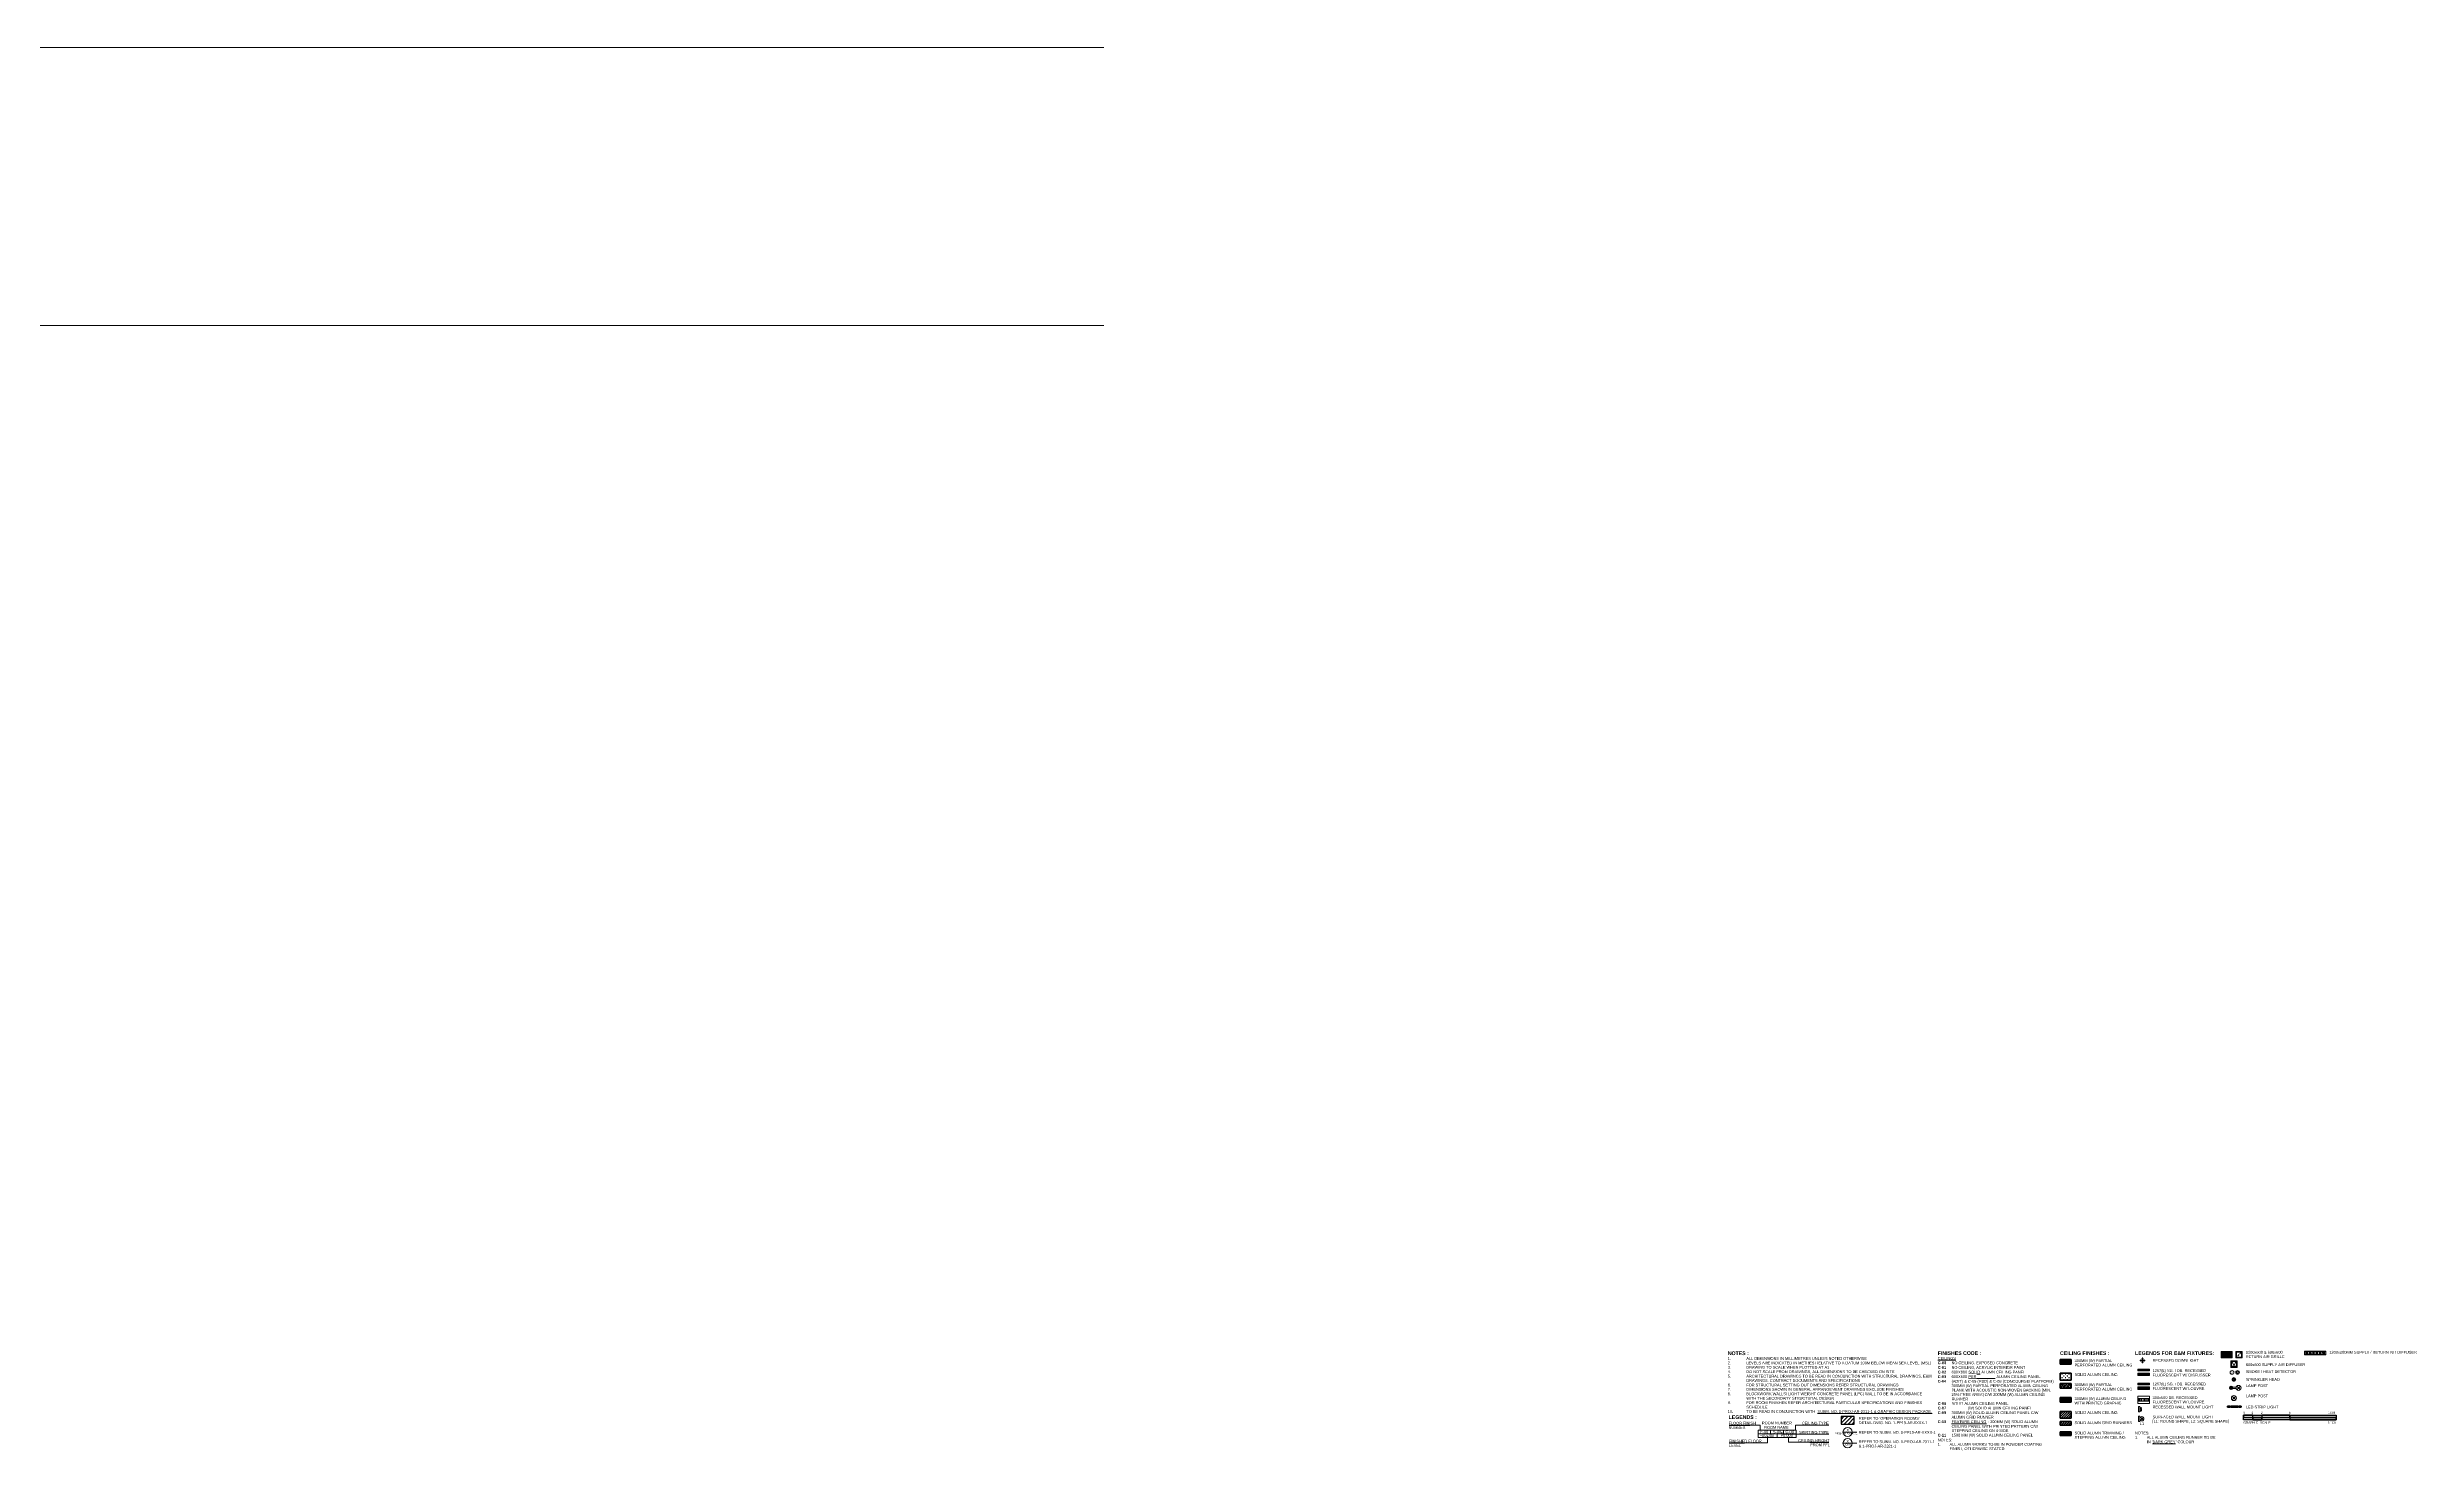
# Model space of a CAD drawing. Header units: millimetres. Extents: x -725999 to -647408, y -21008 to 19019.
# Drawn here: x -649962 to -647408, y -134 to 1379 of the extents above; entities that cross this region are included whole.
import ezdxf
from ezdxf.xclip import XClip

# ---------------------------------------------------------------- set-up
doc = ezdxf.new("R2010")
doc.units = ezdxf.units.MM
doc.header["$XCLIPFRAME"] = 0
doc.linetypes.add('DPA_Hidden 50', pattern=[3, 2, -1])
doc.linetypes.add('Hidden - Short', pattern=[3.571875, 2.38125, -1.190625])
for name, color, linetype, lineweight in [('A-ANNO-NOTE', 3, 'Continuous', 25), ('A-DETL', 1, 'Continuous', 70), ('A-DETL-GENF', 2, 'Continuous', 9), ('A-DETL-MEDM', 4, 'Continuous', 18), ('A-DETL-THIN', 1, 'Continuous', 25), ('A-GENM', 1, 'Continuous', 9), ('G-ANNO-TEXT', 3, 'Continuous', 9)]:
    doc.layers.add(name, color=color, linetype=linetype, lineweight=lineweight)
doc.styles.add('Arial_3', font='arial.ttf', dxfattribs={"height": 2.5})
doc.styles.add('Arial_4', font='arial.ttf', dxfattribs={"height": 3})
doc.styles.add('Arial_5', font='arial.ttf', dxfattribs={"height": 2})
doc.styles.add('Arial_6', font='arial.ttf', dxfattribs={"height": 1.5})
doc.styles.add('Arial_B', font='arialbd.ttf', dxfattribs={"height": 4})
doc.styles.add('Arial_B_1', font='arialbd.ttf', dxfattribs={"height": 3})
pattern_1 = [(135, (-647976.6942, 1.539), (-2.539928, 2e-16), [1.034, -2.558]), (135, (-647977.9642, 0.2694), (-2.539928, 2e-16), [1.034, -2.558]), (135, (-647978.5996, 2.174), (-2.539928, 2e-16), [0.51703, -3.075]), (135, (-647977.3292, 0.9044), (-2.539928, 2e-16), [1.034, -2.558]), (135, (-647976.4252, 0), (-2.539928, 2e-16), [0.51703, -3.075])]

# ---------------------------------------------------------------- blocks, each defined once
blk = doc.blocks.new('Graphic scale1 - Graphic scale 100-8746870-CRD_Legend Notes Part Plans - Ceiling Plan 1_100')
at = {"layer": 'A-ANNO-NOTE', "lineweight": 9}
h = blk.add_hatch(color=256, dxfattribs=at)
h.paths.add_polyline_path([(434.7, -98.1), (404.6, -98.1), (404.6, -95.6), (434.7, -95.6)])
h.paths.add_polyline_path([(394.7, -95.6), (394.7, -98.1), (384.7, -98.1), (384.7, -95.6)])
h = blk.add_hatch(color=256, dxfattribs=at)
h.paths.add_polyline_path([(484.7, -100.6), (434.7, -100.6), (434.7, -98.1), (484.7, -98.1)])
h.paths.add_polyline_path([(404.7, -98.1), (404.7, -100.6), (394.7, -100.6), (394.7, -98.1)])
at = {"layer": 'A-ANNO-NOTE'}
for p, q in [((384.7, -100.6), (384.7, -95.6)), ((384.7, -95.6), (484.7, -95.6)), ((394.7, -95.6), (384.7, -95.6)), ((384.7, -95.6), (384.7, -98.1)), ((384.7, -98.1), (484.7, -98.1)), ((384.7, -98.1), (394.7, -98.1)), ((484.7, -100.6), (384.7, -100.6)), ((394.7, -100.6), (394.7, -95.6)), ((394.7, -98.1), (394.7, -95.6)), ((404.7, -98.1), (394.7, -98.1)), ((394.7, -98.1), (394.7, -100.6)), ((394.7, -100.6), (404.7, -100.6)), ((404.6, -95.6), (404.6, -100.6)), ((434.7, -95.6), (404.6, -95.6)), ((404.6, -95.6), (404.6, -98.1)), ((404.6, -98.1), (434.7, -98.1)), ((404.7, -100.6), (404.7, -98.1)), ((434.7, -95.6), (434.7, -100.6)), ((434.7, -98.1), (434.7, -95.6)), ((484.7, -98.1), (434.7, -98.1)), ((434.7, -98.1), (434.7, -100.6)), ((434.7, -100.6), (484.7, -100.6)), ((484.7, -95.6), (484.7, -100.6)), ((484.7, -100.6), (484.7, -98.1))]:
    blk.add_line(p, q, dxfattribs=at)
at = {"layer": 'A-ANNO-NOTE', "lineweight": 9, "char_height": 2.5, "attachment_point": 1, "style": 'Arial_3'}
for s, insert, width in [('0', (384.6, -91.7), 2.325), ('1', (393.4, -91.7), 2.325), ('2', (403.3, -91.7), 2.325), ('5', (433.6, -91.7), 2.325), ('10 M.', (475.9, -91.7), 10.502), ('GRAPHIC  SCALE', (384.6, -102.4), 35.435), ('1:100', (475.5, -102.4), 10.502)]:
    blk.add_mtext(s, dxfattribs=dict(at, insert=insert, width=width))
blk = doc.blocks.new('Dpa_Tunnel_B_5700 - Dpa_Tunnel_B_5700-V1-4180-01 LOWER PLATFORM LEVEL - REFLECTED CEILING PLAN')
at = {"layer": 'A-DETL-GENF'}
blk.add_line((-2200, -2850), (3100, -2850), dxfattribs=at)
at = {"layer": 'A-DETL-MEDM'}
for p, q in [((1680, -2850), (-2200, -2850)), ((-2200, -3150), (1680, -3150))]:
    blk.add_line(p, q, dxfattribs=at)
blk = doc.blocks.new('Dpa_Tunnel_B_5700 - Dpa_Tunnel_B_5700-V2-4180-01 LOWER PLATFORM LEVEL - REFLECTED CEILING PLAN')
at = {"layer": 'A-DETL-GENF'}
blk.add_line((-2200, -2850), (2800.1, -2850), dxfattribs=at)
at = {"layer": 'A-DETL-MEDM'}
for p, q in [((1680, -2850), (-2200, -2850)), ((-2200, -3150), (1680, -3150))]:
    blk.add_line(p, q, dxfattribs=at)
blk = doc.blocks.new('C-1-PP19-AR-4180-01-B_20250908-040939_EXDOWNLIGHT')
at = {"layer": 'A-GENM', "rotation": 180}
for name, p in [('Dpa_Tunnel_B_5700 - Dpa_Tunnel_B_5700-V1-4180-01 LOWER PLATFORM LEVEL - REFLECTED CEILING PLAN', (93660, -5350)), ('Dpa_Tunnel_B_5700 - Dpa_Tunnel_B_5700-V2-4180-01 LOWER PLATFORM LEVEL - REFLECTED CEILING PLAN', (93659.3, -5350))]:
    blk.add_blockref(name, p, dxfattribs=at)
blk = doc.blocks.new('*U744')
at = {"layer": 'A-DETL', "lineweight": 35}
for p, q in [((49857.4, 4505.5), (49845.4, 4505.5)), ((49845.4, 4505.5), (49845.4, 4500.5)), ((49845.4, 4500.5), (49857.4, 4500.5)), ((49857.4, 4500.5), (49857.4, 4505.5)), ((49857.4, 4490.5), (49845.4, 4490.5)), ((49845.4, 4490.5), (49845.4, 4483)), ((49845.4, 4483), (49857.4, 4483)), ((49857.4, 4479.5), (49845.4, 4479.5)), ((49845.4, 4479.5), (49845.4, 4474.5)), ((49845.4, 4474.5), (49857.4, 4474.5)), ((49857.4, 4483), (49857.4, 4490.5)), ((49857.4, 4474.5), (49857.4, 4479.5)), ((49857.4, 4464.5), (49845.4, 4464.5)), ((49845.4, 4464.5), (49845.4, 4459.5)), ((49845.4, 4459.5), (49857.4, 4459.5)), ((49857.4, 4449.5), (49845.4, 4449.5)), ((49845.4, 4449.5), (49845.4, 4442)), ((49857.4, 4459.5), (49857.4, 4464.5)), ((49857.4, 4442), (49857.4, 4449.5)), ((49845.4, 4442), (49857.4, 4442)), ((49857.4, 4438.5), (49845.4, 4438.5)), ((49845.4, 4438.5), (49845.4, 4434.5)), ((49845.4, 4434.5), (49857.4, 4434.5)), ((49857.4, 4427.5), (49845.4, 4427.5)), ((49845.4, 4427.5), (49845.4, 4423.5)), ((49845.4, 4423.5), (49857.4, 4423.5)), ((49857.4, 4434.5), (49857.4, 4438.5)), ((49857.4, 4423.5), (49857.4, 4427.5))]:
    blk.add_line(p, q, dxfattribs=at)
at = {"layer": 'A-DETL', "lineweight": 9}
for p, q in [((49937.3, 4504.4), (49931.3, 4504.4)), ((49934.3, 4507.4), (49934.3, 4501.4)), ((50019.1, 4514.1), (50031.1, 4514.1)), ((50019.1, 4507.1), (50019.1, 4514.1)), ((50031.1, 4507.1), (50019.1, 4507.1)), ((50030.6, 4513.6), (50019.6, 4513.6)), ((50019.6, 4507.6), (50019.6, 4513.6)), ((50030.6, 4512.6), (50019.6, 4512.6)), ((50030.6, 4511.6), (50019.6, 4511.6)), ((50030.6, 4510.6), (50019.6, 4510.6)), ((50030.6, 4509.6), (50019.6, 4509.6)), ((50030.6, 4508.6), (50019.6, 4508.6)), ((50030.6, 4507.6), (50019.6, 4507.6)), ((50036.4, 4503.9), (50029.4, 4503.9)), ((50029.4, 4503.9), (50029.4, 4496.9)), ((50029.4, 4496.9), (50036.4, 4496.9)), ((50030.3, 4503.1), (50030.3, 4497.8)), ((50035.6, 4503.1), (50030.3, 4503.1)), ((50030.3, 4497.8), (50035.6, 4497.8)), ((50030.6, 4513.6), (50030.6, 4507.6)), ((50031.1, 4514.1), (50031.1, 4507.1)), ((50041.8, 4514.1), (50034.8, 4514.1)), ((50034.8, 4514.1), (50034.8, 4507.1)), ((50034.8, 4507.1), (50041.8, 4507.1)), ((50035.6, 4513.2), (50035.6, 4508)), ((50040.9, 4513.2), (50035.6, 4513.2)), ((50035.6, 4508), (50040.9, 4508)), ((50035.6, 4497.8), (50035.6, 4503.1)), ((50036.4, 4496.9), (50036.4, 4503.9)), ((50040.9, 4508), (50040.9, 4513.2)), ((50041.8, 4507.1), (50041.8, 4514.1)), ((50109.1, 4514.5), (50131.8, 4514.5)), ((50109.1, 4510.5), (50109.1, 4514.5)), ((50109.1, 4513.6), (50131.8, 4513.6)), ((50131.8, 4511.2), (50109.1, 4511.2)), ((50131.8, 4510.5), (50109.1, 4510.5)), ((50110.3, 4511.2), (50110.3, 4513.6)), ((50130.6, 4513.6), (50130.6, 4511.2)), ((50131.8, 4514.5), (50131.8, 4510.5)), ((49929.3, 4494.9), (49941.8, 4494.9)), ((49929.3, 4493), (49929.3, 4494.9)), ((49929.3, 4494.5), (49941.8, 4494.5)), ((49941.8, 4493.4), (49929.3, 4493.4)), ((49941.8, 4493), (49929.3, 4493)), ((49929.3, 4490.8), (49941.8, 4490.8)), ((49929.3, 4488), (49929.3, 4490.8)), ((49929.3, 4490.4), (49941.8, 4490.4)), ((49941.8, 4489.4), (49929.3, 4489.4)), ((49941.8, 4488.4), (49929.3, 4488.4)), ((49941.8, 4488), (49929.3, 4488)), ((49929.3, 4479.9), (49941.8, 4479.9)), ((49929.3, 4478), (49929.3, 4479.9)), ((49929.3, 4479.5), (49941.8, 4479.5)), ((49929.3, 4478.4), (49929.3, 4479.5)), ((49941.8, 4478.4), (49929.3, 4478.4)), ((49941.8, 4478), (49929.3, 4478)), ((49929.3, 4475.8), (49941.8, 4475.8)), ((49929.3, 4473), (49929.3, 4475.8)), ((49929.3, 4475.4), (49941.8, 4475.4)), ((49929.3, 4473.4), (49929.3, 4475.4)), ((49941.8, 4474.4), (49929.3, 4474.4)), ((49941.8, 4473.4), (49929.3, 4473.4)), ((49941.8, 4473), (49929.3, 4473)), ((49929.8, 4478.4), (49929.8, 4479.5)), ((49929.8, 4473.4), (49929.8, 4475.4)), ((49930.3, 4478.4), (49930.3, 4479.5)), ((49930.3, 4473.4), (49930.3, 4475.4)), ((49930.8, 4478.4), (49930.8, 4479.5)), ((49930.8, 4473.4), (49930.8, 4475.4)), ((49931.3, 4478.4), (49931.3, 4479.5)), ((49931.3, 4473.4), (49931.3, 4475.4)), ((49932.3, 4478.4), (49932.3, 4479.5)), ((49932.3, 4473.4), (49932.3, 4475.4)), ((49933.3, 4478.4), (49933.3, 4479.5)), ((49933.3, 4473.4), (49933.3, 4475.4)), ((49934.3, 4478.4), (49934.3, 4479.5)), ((49934.3, 4473.4), (49934.3, 4475.4)), ((49935.3, 4478.4), (49935.3, 4479.5)), ((49935.3, 4473.4), (49935.3, 4475.4)), ((49936.3, 4478.4), (49936.3, 4479.5)), ((49936.3, 4473.4), (49936.3, 4475.4)), ((49937.3, 4478.4), (49937.3, 4479.5)), ((49937.3, 4473.4), (49937.3, 4475.4)), ((49938.3, 4478.4), (49938.3, 4479.5)), ((49938.3, 4473.4), (49938.3, 4475.4)), ((49939.3, 4478.4), (49939.3, 4479.5)), ((49939.3, 4473.4), (49939.3, 4475.4)), ((49940.3, 4478.4), (49940.3, 4479.5)), ((49940.3, 4473.4), (49940.3, 4475.4)), ((49941.3, 4478.4), (49941.3, 4479.5)), ((49941.3, 4473.4), (49941.3, 4475.4)), ((49941.8, 4493), (49941.8, 4494.9)), ((49941.8, 4488), (49941.8, 4490.8)), ((49941.8, 4478), (49941.8, 4479.9)), ((49941.8, 4473), (49941.8, 4475.8)), ((50035.2, 4474), (50031, 4474)), ((50035.2, 4475.4), (50031.1, 4475.4)), ((50031.9, 4485), (50033.8, 4482.7)), ((50033.9, 4485), (50031.9, 4482.7)), ((50039.8, 4472.8), (50035.9, 4476.7)), ((50035.9, 4472.8), (50039.8, 4476.7)), ((49929.3, 4457.9), (49929.3, 4465.8)), ((49929.3, 4465.8), (49941.8, 4465.8)), ((49929.3, 4463.3), (49941.8, 4463.3)), ((49941.8, 4460.4), (49929.3, 4460.4)), ((49941.8, 4457.9), (49929.3, 4457.9)), ((49929.8, 4448.8), (49929.8, 4454.7)), ((49931.3, 4454.7), (49929.8, 4454.7)), ((49931.3, 4448.8), (49929.8, 4448.8)), ((49930.3, 4460.4), (49930.3, 4463.3)), ((49931.3, 4460.4), (49931.3, 4463.3)), ((49931.3, 4454.7), (49931.3, 4448.8)), ((49931.3, 4451.7), (49933.3, 4453.7)), ((49931.3, 4451.7), (49933.3, 4449.8)), ((49931.8, 4460.4), (49931.8, 4463.3)), ((49933.3, 4460.4), (49933.3, 4463.3)), ((49934.8, 4460.4), (49934.8, 4463.3)), ((49936.3, 4460.4), (49936.3, 4463.3)), ((49937.8, 4460.4), (49937.8, 4463.3)), ((49939.3, 4460.4), (49939.3, 4463.3)), ((49940.8, 4460.4), (49940.8, 4463.3)), ((49941.8, 4465.8), (49941.8, 4457.9)), ((50034.8, 4461.8), (50030.9, 4465.7)), ((50030.9, 4461.8), (50034.8, 4465.7)), ((49515.2, 4434.7), (49488.7, 4434.7)), ((49522, 4434.7), (49515.2, 4434.7)), ((49519.7, 4429.3), (49560.7, 4429.3)), ((49519.7, 4421.3), (49519.7, 4429.3)), ((49519.7, 4425.3), (49560.7, 4425.3)), ((49560.7, 4421.3), (49519.7, 4421.3)), ((49522, 4429.3), (49522, 4434.7)), ((49529.9, 4422.3), (49529.9, 4415.4)), ((49533.2, 4429.3), (49533.2, 4425.3)), ((49540.2, 4425.3), (49540.2, 4421.3)), ((49545.4, 4427.2), (49545.4, 4424.8)), ((49545.4, 4424.8), (49596.1, 4424.8)), ((49547.2, 4429.3), (49547.2, 4425.3)), ((49552.7, 4421.5), (49552.7, 4416.1)), ((49560.2, 4429.3), (49560.2, 4434.7)), ((49560.2, 4434.7), (49596.1, 4434.7)), ((49560.7, 4429.3), (49560.7, 4421.3)), ((49611.4, 4427.2), (49626.4, 4427.2)), ((49929.8, 4438.5), (49929.8, 4444.4)), ((49931.3, 4444.4), (49929.8, 4444.4)), ((49931.3, 4438.5), (49929.8, 4438.5)), ((49931.3, 4444.4), (49931.3, 4438.5)), ((49932, 4439.9), (49935.2, 4443.1)), ((49932, 4443.1), (49935.2, 4439.9)), ((49519.6, 4415.4), (49488.7, 4415.4)), ((49529.9, 4415.4), (49519.6, 4415.4)), ((49552.7, 4416.1), (49596.1, 4416.1)), ((49611.4, 4415.1), (49626.4, 4415.1))]:
    blk.add_line(p, q, dxfattribs=at)
at = {"layer": 'A-DETL', "linetype": 'DPA_Hidden 50', "lineweight": 9}
for p, q in [((50031.1, 4514.1), (50019.1, 4507.1)), ((50036.4, 4496.9), (50029.4, 4503.9)), ((50029.4, 4496.9), (50036.4, 4503.9)), ((50034.8, 4507.1), (50041.8, 4514.1))]:
    blk.add_line(p, q, dxfattribs=at)
at = {"layer": 'A-DETL', "linetype": 'Hidden - Short', "lineweight": 9}
for p, q in [((50110.3, 4512.9), (50130.6, 4512.9)), ((50130.6, 4512), (50110.3, 4512))]:
    blk.add_line(p, q, dxfattribs=at)
at = {"layer": 'A-DETL', "lineweight": 50}
for p, q in [((50028.5, 4454.9), (50026, 4454.9)), ((50026, 4454.9), (50026, 4453.9)), ((50026, 4453.9), (50028.5, 4453.9)), ((50028.5, 4453.9), (50028.5, 4454.9)), ((50031.5, 4454.9), (50029, 4454.9)), ((50029, 4454.9), (50029, 4453.9)), ((50029, 4453.9), (50031.5, 4453.9)), ((50031.5, 4453.9), (50031.5, 4454.9)), ((50034.5, 4454.9), (50032, 4454.9)), ((50032, 4454.9), (50032, 4453.9)), ((50032, 4453.9), (50034.5, 4453.9)), ((50034.5, 4453.9), (50034.5, 4454.9)), ((50037.5, 4454.9), (50035, 4454.9)), ((50035, 4454.9), (50035, 4453.9)), ((50035, 4453.9), (50037.5, 4453.9)), ((50037.5, 4453.9), (50037.5, 4454.9)), ((50040.5, 4454.9), (50038, 4454.9)), ((50038, 4454.9), (50038, 4453.9)), ((50038, 4453.9), (50040.5, 4453.9)), ((50040.5, 4453.9), (50040.5, 4454.9))]:
    blk.add_line(p, q, dxfattribs=at)

msp = doc.modelspace()

# ---------------------------------------------------------------- hatches: boundary and pattern name
at = {"layer": 'A-DETL-GENF'}
for points in [[(-647780, -40.5), (-647780, -35.5), (-647792, -35.5), (-647792, -40.5)], [(-647607.6, -67.6), (-647607.2, -67.6), (-647606.9, -67.4), (-647606.6, -67.2), (-647606.4, -66.9), (-647606.3, -66.6), (-647606.2, -66.2), (-647606.3, -65.9), (-647606.4, -65.6), (-647606.6, -65.3), (-647606.9, -65.1), (-647607.2, -64.9), (-647607.6, -64.9), (-647607.9, -64.9), (-647608.3, -65.1), (-647608.5, -65.3), (-647608.7, -65.6), (-647608.9, -65.9), (-647608.9, -66.2), (-647608.9, -66.6), (-647608.7, -66.9), (-647608.5, -67.2), (-647608.3, -67.4), (-647607.9, -67.6)]]:
    msp.add_hatch(color=7, dxfattribs=at).paths.add_polyline_path(points)
at = {"layer": 'A-DETL-GENF', "lineweight": 9}
h = msp.add_hatch(dxfattribs=at)
h.set_pattern_fill('FP_17', color=55, style=0, pattern_type=2)
h.set_pattern_definition([(0, (-647978.9652, 0), (1.905, 1.905), [0.9525, -2.857]), (90, (-647978.489, -0.4763), (-1.905, 1.905), [0.9525, -2.857])])
h.paths.add_polyline_path([(-647780, -58), (-647780, -50.5), (-647792, -50.5), (-647792, -58)])
h = msp.add_hatch(dxfattribs=at)
h.set_pattern_fill('FP_13', color=253, style=0, pattern_type=2)
h.set_pattern_definition([(45, (-647978.9652, 0), (-1.78191, 1.78191), []), (45, (-647977.1832, 0), (-1.78191, 1.78191), [1.26, -0.63004])])
h.paths.add_polyline_path([(-647780, -66.5), (-647780, -61.5), (-647792, -61.5), (-647792, -66.5)])
h = msp.add_hatch(dxfattribs=at)
h.set_pattern_fill('FP_14', color=253, style=0, pattern_type=2)
h.set_pattern_definition([(45, (-647978.9652, 0), (-0.561266, 0.561266), []), (135, (-647978.9652, 0), (-1.6841516, 0.5616196), [1.984, -1.191])])
h.paths.add_polyline_path([(-647780, -81.5), (-647780, -76.5), (-647792, -76.5), (-647792, -81.5)])
h = msp.add_hatch(dxfattribs=at)
h.set_pattern_fill('FP_12', color=10, style=0, pattern_type=2)
h.set_pattern_definition([(45, (-647978.9652, 0), (-2.12132, 2.12132), [])])
h.paths.add_polyline_path([(-648014, -105.2), (-648014, -97), (-648028.2, -97), (-648028.2, -105.2)])
h = msp.add_hatch(dxfattribs=at)
h.set_pattern_fill('FP_15', color=253, style=0, pattern_type=2)
h.set_pattern_definition(pattern_1)
h.paths.add_polyline_path([(-647780, -99), (-647780, -91.5), (-647792, -91.5), (-647792, -99)])
at = {"layer": 'A-DETL-GENF'}
h = msp.add_hatch(color=7, dxfattribs=at)
h.paths.add_polyline_path([(-647608.9, -87.1), (-647608.9, -86.1), (-647611.4, -86.1), (-647611.4, -87.1)])
h.paths.add_polyline_path([(-647596.9, -87.1), (-647596.9, -86.1), (-647599.4, -86.1), (-647599.4, -87.1)])
h.paths.add_polyline_path([(-647602.4, -87.1), (-647599.9, -87.1), (-647599.9, -86.1), (-647602.4, -86.1)])
h.paths.add_polyline_path([(-647605.9, -87.1), (-647605.9, -86.1), (-647608.4, -86.1), (-647608.4, -87.1)])
h.paths.add_polyline_path([(-647605.4, -87.1), (-647602.9, -87.1), (-647602.9, -86.1), (-647605.4, -86.1)])
at = {"layer": 'A-DETL-GENF', "lineweight": 9}
h = msp.add_hatch(dxfattribs=at)
h.set_pattern_fill('FP_15', color=253, style=0, pattern_type=2)
h.set_pattern_definition(pattern_1)
h.paths.add_polyline_path([(-647780, -106.5), (-647780, -102.5), (-647792, -102.5), (-647792, -106.5)])
h = msp.add_hatch(dxfattribs=at)
h.set_pattern_fill('FP_16', color=253, style=0, pattern_type=2)
h.set_pattern_definition([(45, (-647978.9652, 0), (-0.3367596, 0.3367596), []), (135, (-647978.9652, 0), (-1.0102788, 0.3367596), [1.191, -0.71437])])
h.paths.add_polyline_path([(-647780, -117.5), (-647780, -113.5), (-647792, -113.5), (-647792, -117.5)])

# ---------------------------------------------------------------- linework, layer by layer
at = {"layer": 'A-DETL', "lineweight": 9}
for centre, radius in [((-647703.1, -36.6), 2), ((-647606.6, -49.5), 2), ((-647600.6, -49.5), 2), ((-647600.6, -49.5), 1), ((-647604.6, -77.2), 2.72), ((-647604.6, -57.1), 2), ((-647604.6, -57.1), 1.5), ((-647599.6, -66.2), 2.72), ((-647703.8, -99.5), 2.26), ((-648021.1, -113.8), 5), ((-648021.1, -125.9), 5)]:
    msp.add_circle(centre, radius, dxfattribs=at)
for centre, radius, start, end in [((-647607.6, -66.2), 1.36, 90, 270), ((-647607.6, -66.2), 1.36, 270, 90), ((-647706.1, -89.3), 2, 270, 90)]:
    msp.add_arc(centre, radius, start, end, dxfattribs=at)
at = {"layer": 'A-DETL', "lineweight": 50}
for start, end in [(360, 180), (180, 360)]:
    msp.add_arc((-647607.6, -66.2), 1.36, start, end, dxfattribs=at)
at = {"layer": 'A-DETL-THIN'}
for p, q in [((-648014, -97), (-648028.2, -97)), ((-648028.2, -97), (-648028.2, -105.2)), ((-648014, -105.2), (-648014, -97)), ((-648028.2, -105.2), (-648014, -105.2))]:
    msp.add_line(p, q, dxfattribs=at)

# ---------------------------------------------------------------- block references
ref = msp.add_blockref('C-1-PP19-AR-4180-01-B_20250908-040939_EXDOWNLIGHT', (-744682.4, 3579))
XClip(ref).set_block_clipping_path([(22516.8245944298, -23611.999870506), (95859.307995774, 7199.9972603895)])
at = {"layer": 'A-ANNO-NOTE', "lineweight": 9}
msp.add_blockref('Graphic scale1 - Graphic scale 100-8746870-CRD_Legend Notes Part Plans - Ceiling Plan 1_100', (-647979, 0), dxfattribs=at)

# ---------------------------------------------------------------- texts
at = {"layer": 'G-ANNO-TEXT', "color": 7, "attachment_point": 1}
for s, insert, char_height, width, style in [('NOTES :', (-648150.3, -26.9), 4, 27.658, 'Arial_B'), ('\\LCEILINGS', (-647923.9, -32.8), 3, 24.051, 'Arial_4'), ('C-00', (-647923.9, -37.7), 3, 11.143, 'Arial_B_1'), ('C-01', (-647923.9, -42.7), 3, 11.143, 'Arial_B_1'), ('C-02', (-647923.9, -47.7), 3, 11.143, 'Arial_B_1'), ('^I^I', (-647914.7, -37.7), 3, 6.895, 'Arial_4'), ('^I^I', (-647914.7, -42.7), 3, 6.895, 'Arial_4'), ('^I^I', (-647914.7, -47.7), 3, 6.895, 'Arial_4'), ('600X600 ', (-647909, -47.7), 3, 22.046, 'Arial_4'), ('NO CEILING, EXPOSED CONCRETE', (-647909, -37.7), 3, 87.705, 'Arial_4'), ('NO CEILING, ACRYLIC INTERIOR PAINT', (-647909, -42.7), 3, 97.565, 'Arial_4'), ('\\LSOLID', (-647890.8, -47.7), 3, 15.473, 'Arial_4'), (' ALUMN CEILING PANEL ', (-647878.1, -47.7), 3, 61.249, 'Arial_4'), ('CEILING FINISHES :', (-647792.1, -26.7), 4, 65.257, 'Arial_B'), ('300MM (W) PARTIAL ', (-647776.4, -35.3), 3, 51.549, 'Arial_4'), ('SOLID ALUMN CEILING', (-647776.4, -50.3), 3, 56.92, 'Arial_4'), ('PERFORATED ALUMN CEILING  ', (-647776.4, -40.1), 3, 78.245, 'Arial_4'), ('LEGENDS FOR E&M FIXTURES:', (-647711.2, -26.7), 4, 104.219, 'Arial_B'), ('RECESSED DOWNLIGHT', (-647692.3, -35.1), 3, 61.489, 'Arial_4'), ('1257(L) SG. / DB. RECESSED ', (-647692.3, -46.1), 3, 72.232, 'Arial_4'), ('FLUORESCENT W/ DISFUSSER', (-647692.3, -50.9), 3, 77.203, 'Arial_4'), ('S', (-647607.3, -48.9), 1.5, 1.684, 'Arial_6'), ('600x600 SUPPLY AIR DIFFUSER', (-647591.7, -39.7), 3, 78.646, 'Arial_4'), ('SMOKE / HEAT DETECTOR', (-647591.7, -47.2), 3, 66.54, 'Arial_4'), ('1200x600 & 600x600 ', (-647591.7, -26.3), 3, 50.266, 'Arial_4'), ('RETURN AIR GRILLE', (-647591.7, -31.1), 3, 51.228, 'Arial_4'), ('1200x200MM SUPPLY / RETURN AIR DIFFUSER', (-647501.7, -26.3), 3, 115.764, 'Arial_4'), ('^I^I^I', (-647923.9, -62.4), 3, 18.038, 'Arial_4'), ('^I^I^I', (-647923.9, -67.2), 3, 18.038, 'Arial_4'), ('^I^I^I', (-647923.9, -71.9), 3, 18.038, 'Arial_4'), ('C-03', (-647923.9, -52.6), 3, 11.143, 'Arial_B_1'), ('C-04 ', (-647923.9, -57.6), 3, 12.586, 'Arial_B_1'), ('^I^I', (-647914.7, -52.6), 3, 6.895, 'Arial_4'), ('\\fArial|b1|i0|c0|p34|;^I', (-647913.5, -57.6), 3, 5.451, 'Arial_B_1'), ('300MM (W) PARTIAL PERFORATED ALUMN CEILING ', (-647909, -62.4), 3, 129.633, 'Arial_4'), ('600X600 ', (-647909, -52.6), 3, 22.046, 'Arial_4'), ('(', (-647909, -57.6), 3, 1.684, 'Arial_4'), ('25% FREE AREA] C/W 200MM (W) ALUMN CEILING ', (-647909, -71.9), 3, 125.544, 'Arial_4'), ('PLANK WITH ACOUSTIC NON-WOVEN BACKING [MIN. ', (-647909, -67.2), 3, 133.882, 'Arial_4'), ('ADIT)', (-647907.6, -57.6), 3, 13.468, 'Arial_4'), (' & C-05 (', (-647896.5, -57.6), 3, 20.603, 'Arial_4'), ('\\LPERFORATED', (-647890.8, -52.6), 3, 35.194, 'Arial_4'), ('PSD)', (-647879.5, -57.6), 3, 12.266, 'Arial_4'), ('& C-08 (CONCOURSE/ PLATFORM)', (-647868.2, -57.6), 3, 85.139, 'Arial_4'), (' ALUMN CEILING PANEL ', (-647861.8, -52.6), 3, 61.249, 'Arial_4'), ('^I^I^I', (-647811.3, -52.6), 3, 13.789, 'Arial_4'), ('^I^I^I', (-647805.4, -71.9), 3, 12.747, 'Arial_4'), ('^I^I', (-647802.1, -62.4), 3, 8.658, 'Arial_4'), ('^I', (-647798.6, -67.2), 3, 4.409, 'Arial_4'), ('^I', (-647798, -57.6), 3, 3.688, 'Arial_4'), ('300MM (W) PARTIAL ', (-647776.4, -61.3), 3, 51.549, 'Arial_4'), ('300MM (W) ALUMN CEILING ', (-647776.4, -76.3), 3, 69.987, 'Arial_4'), ('PERFORATED ALUMN CEILING', (-647776.4, -66.1), 3, 76.641, 'Arial_4'), ('300x600 DB. RECESSED ', (-647692.3, -75.2), 3, 61.008, 'Arial_4'), ('1257(L) SG. / DB. RECESSED ', (-647692.3, -60.6), 3, 72.232, 'Arial_4'), ('FLUORESCENT W/ LOUVRE', (-647692.3, -65.4), 3, 68.945, 'Arial_4'), ('SPRINKLER HEAD', (-647591.7, -55.7), 3, 44.895, 'Arial_4'), ('LAMP POST', (-647591.7, -62.3), 3, 29.582, 'Arial_4'), ('LAMP POST', (-647591.7, -73.3), 3, 29.582, 'Arial_4'), ('^I^I^I', (-647923.9, -76.7), 3, 18.038, 'Arial_4'), ('^I^I^I', (-647923.9, -96.3), 3, 18.038, 'Arial_4'), ('C-06 ', (-647923.9, -81.6), 3, 12.586, 'Arial_B_1'), ('C-07 ', (-647923.9, -86.5), 3, 12.586, 'Arial_B_1'), ('C-09', (-647923.9, -91.5), 3, 11.143, 'Arial_B_1'), ('C-10', (-647923.9, -101.2), 3, 11.143, 'Arial_B_1'), ('^I^I', (-647914.7, -91.5), 3, 6.895, 'Arial_B_1'), ('^I', (-647913.5, -81.6), 3, 5.451, 'Arial_4'), ('^I', (-647913.5, -101.2), 3, 5.451, 'Arial_4'), ('^I', (-647912.3, -86.5), 3, 4.008, 'Arial_4'), ('ALUMN GRID RUNNER', (-647909, -96.3), 3, 55.557, 'Arial_4'), ('\\LFEATURE CEILING', (-647909, -101.2), 3, 46.097, 'Arial_4'), ('300MM (W) SOLID ALUMN CEILING PANEL C/W ', (-647909, -91.5), 3, 116.966, 'Arial_4'), ('SOLID ', (-647909, -81.6), 3, 16.916, 'Arial_4'), ('RUNNER ', (-647909, -76.7), 3, 23.329, 'Arial_4'), ('1200MM (W) SOLID ALUMN CEILING PANEL', (-647909, -86.5), 3, 106.705, 'Arial_4'), ('ALUMN CEILING PANEL ', (-647895.1, -81.6), 3, 59.806, 'Arial_4'), (' : 300MM (W) SOLID ALUMN ', (-647871, -101.2), 3, 69.186, 'Arial_4'), ('^I^I^I^I', (-647813.9, -101.2), 3, 23.008, 'Arial_4'), ('^I', (-647812.5, -91.5), 3, 3.287, 'Arial_4'), ('WITH PRINTED GRAPHIC ', (-647776.4, -81.1), 3, 63.814, 'Arial_4'), ('SOLID ALUMN CEILING', (-647776.4, -91.3), 3, 56.92, 'Arial_4'), ('SURFACED WALL MOUNT LIGHT', (-647692.3, -96), 3, 80.97, 'Arial_4'), ('[L1: ROUND SHAPE, L2: SQUARE SHAPE]', (-647692.3, -100.7), 3, 101.413, 'Arial_4'), ('FLUORESCENT W/ LOUVRE', (-647692.3, -79.9), 3, 68.945, 'Arial_4'), ('RECESSED WALL MOUNT LIGHT', (-647692.3, -85.3), 3, 81.051, 'Arial_4'), ('LED STRIP LIGHT', (-647591.7, -85.4), 3, 43.371, 'Arial_4'), ('+00.000', (-648115.7, -116.1), 3, 18.84, 'Arial_4'), ('F-00', (-648115.3, -112.1), 3, 10.582, 'Arial_4'), ('S-00', (-648101.7, -112.1), 3, 10.903, 'Arial_4'), ('+0.000', (-648093.1, -116.1), 3, 15.954, 'Arial_4'), ('C-00', (-648088.1, -112.1), 3, 11.143, 'Arial_4'), ('& 1-PROJ-AR-2321-1 ', (-648009.1, -127.5), 3, 51.228, 'Arial_4'), ('REFER TO SUBM. NO. 1-PROJ-AR-2311-1 ', (-648009.1, -122.8), 3, 102.135, 'Arial_4'), ('^I^I^I', (-647923.9, -106.1), 3, 18.038, 'Arial_4'), ('^I^I^I', (-647923.9, -110.8), 3, 18.038, 'Arial_4'), ('C-11', (-647923.9, -115.7), 3, 11.143, 'Arial_B_1'), ('NOTES:', (-647923.9, -120.8), 3, 19.241, 'Arial_4'), ('1.', (-647923.9, -125.5), 3, 15.392, 'Arial_4'), ('^I', (-647913.5, -115.7), 3, 5.451, 'Arial_4'), ('ALL ALUMN WORKS TO BE IN POWDER COATING ', (-647911.2, -125.5), 3, 124.582, 'Arial_4'), ('CEILING PANEL WITH PRINTED PATTERN C/W ', (-647909, -106.1), 3, 116.646, 'Arial_4'), ('STEPPING CEILING ON 4-SIDE', (-647909, -110.8), 3, 75.359, 'Arial_4'), ('1500 MM (W) SOLID ALUMN CEILING PANEL', (-647909, -115.7), 3, 108.148, 'Arial_4'), ('SOLID ALUMN GRID RUNNERS', (-647776.4, -102.3), 3, 75.92, 'Arial_4'), ('SOLID ALUMN TRIMMING / ', (-647776.4, -113.3), 3, 66.62, 'Arial_4'), ('STEPPING ALUMN CEILING', (-647776.4, -118.1), 3, 67.582, 'Arial_4'), ('NOTES:', (-647711.2, -113.3), 3, 19.241, 'Arial_4'), ('1.', (-647711.2, -118.1), 3, 15.392, 'Arial_4'), ('L1', (-647706.1, -103.2), 3, 5.772, 'Arial_4'), ('ALL ALUMN CEILING RUNNER TO BE ', (-647698.5, -118.1), 3, 92.435, 'Arial_4'), ("IN '", (-647698.5, -122.9), 3, 7.536, 'Arial_4'), ('\\LDARK GREY', (-647692.3, -122.9), 3, 30.224, 'Arial_4'), ("' COLOUR", (-647667.3, -122.9), 3, 24.371, 'Arial_4'), ('FINISH, OTHERWISE STATED.', (-647911.2, -130.3), 3, 74.557, 'Arial_4')]:
    msp.add_mtext(s, dxfattribs=dict(at, insert=insert, char_height=char_height, width=width, style=style))

# ---------------------------------------------------------------- next in the draw order: texts
at = {"layer": 'G-ANNO-TEXT', "color": 7, "char_height": 3, "attachment_point": 1, "style": 'Arial_4', "bg_fill": 3, "box_fill_scale": 1.25, "bg_fill_color": 256, "bg_fill_true_color": 13158600, "bg_fill_transparency": 0}
for s, insert, width in [('1.', (-648150.3, -33), 24.21), ("REFER TO 'OPERATION ROOMS' ", (-648009.1, -97.5), 82.093), ('ROOM NAME', (-648111.1, -107.2), 32.228)]:
    msp.add_mtext(s, dxfattribs=dict(at, insert=insert, width=width))

# ---------------------------------------------------------------- next in the draw order: texts
for s, insert, width in [('2.', (-648150.3, -37.8), 24.21), ('ROOM NUMBER', (-648113.6, -102.5), 39.603), ('DETAIL DWG. NO. 1-PP19-AR-5XXX-1', (-648009.1, -102.3), 90.911), ('FINISHED FLOOR', (-648148.9, -122.1), 43.131), ('CEILING HEIGHT', (-648074.3, -121.4), 41.527)]:
    msp.add_mtext(s, dxfattribs=dict(at, insert=insert, width=width))

# ---------------------------------------------------------------- next in the draw order: texts
for s, insert, width in [('3.', (-648150.3, -42.5), 24.21), ('FLOOR FINISH', (-648149.4, -102.8), 35.996), ('LEVEL', (-648148.9, -126.9), 16.114), ('FROM FFL', (-648061.2, -126.1), 25.654)]:
    msp.add_mtext(s, dxfattribs=dict(at, insert=insert, width=width))
at = {"layer": 'G-ANNO-TEXT', "color": 7, "insert": (-648009.1, -112.7), "char_height": 3, "width": 101.253, "attachment_point": 1, "style": 'Arial_4'}
msp.add_mtext('REFER TO SUBM. NO. 1-PP19-AR-XXXX-1', dxfattribs=at)

# ---------------------------------------------------------------- next in the draw order: texts
at = {"layer": 'G-ANNO-TEXT', "color": 7, "char_height": 3, "attachment_point": 1, "style": 'Arial_4', "bg_fill": 3, "box_fill_scale": 1.25, "bg_fill_color": 256, "bg_fill_true_color": 13158600, "bg_fill_transparency": 0}
for s, insert, width in [('4.', (-648150.3, -47.3), 24.21), ('NUMBER', (-648149.4, -107.5), 22.207), ('SKIRTING TYPE', (-648073.4, -112.6), 39.283)]:
    msp.add_mtext(s, dxfattribs=dict(at, insert=insert, width=width))

# ---------------------------------------------------------------- next in the draw order: texts
for s, insert, width in [('ALL DIMENSIONS IN MILLIMETRES UNLESS NOTED OTHERWISE', (-648130.3, -33), 160.097), ('5.', (-648150.3, -52.1), 24.21), ('CEILING TYPE', (-648070.3, -102.8), 35.515)]:
    msp.add_mtext(s, dxfattribs=dict(at, insert=insert, width=width))
at = {"layer": 'G-ANNO-TEXT', "color": 7, "attachment_point": 1}
for s, insert, char_height, width, style in [('LEGENDS :', (-648149.4, -95.8), 4, 37.118, 'Arial_B'), ('XXXX', (-648024.2, -126.4), 2, 9.3, 'Arial_5'), ('X', (-648022.4, -122.3), 3, 3.287, 'Arial_4')]:
    msp.add_mtext(s, dxfattribs=dict(at, insert=insert, char_height=char_height, width=width, style=style))

# ---------------------------------------------------------------- next in the draw order: texts
at = {"layer": 'G-ANNO-TEXT', "color": 7, "char_height": 3, "attachment_point": 1, "style": 'Arial_4', "bg_fill": 3, "box_fill_scale": 1.25, "bg_fill_color": 256, "bg_fill_true_color": 13158600, "bg_fill_transparency": 0}
for s, insert, width in [('LEVELS ARE INDICATED IN METRES RELATIVE TO A DATUM 100M BELOW MEAN SEA LEVEL (MSL)', (-648130.3, -37.8), 245.717), ('6.', (-648150.3, -61.6), 24.21)]:
    msp.add_mtext(s, dxfattribs=dict(at, insert=insert, width=width))
at = {"layer": 'G-ANNO-TEXT', "color": 7, "attachment_point": 1}
for s, insert, char_height, width, style in [('PP19-AR-XXXX-01', (-648034.7, -114.3), 2, 29.823, 'Arial_5'), ('X', (-648022.4, -110.2), 3, 3.287, 'Arial_4')]:
    msp.add_mtext(s, dxfattribs=dict(at, insert=insert, char_height=char_height, width=width, style=style))

# ---------------------------------------------------------------- next in the draw order: texts
at = {"layer": 'G-ANNO-TEXT', "color": 7, "char_height": 3, "attachment_point": 1, "style": 'Arial_4', "bg_fill": 3, "box_fill_scale": 1.25, "bg_fill_color": 256, "bg_fill_true_color": 13158600, "bg_fill_transparency": 0}
for s, insert, width in [('DRAWING TO SCALE WHEN PLOTTED AT A1', (-648130.3, -42.5), 110.713), ('7.', (-648150.3, -66.3), 24.21)]:
    msp.add_mtext(s, dxfattribs=dict(at, insert=insert, width=width))
at = {"layer": 'G-ANNO-TEXT', "color": 7, "insert": (-647923.9, -26.7), "char_height": 4, "width": 57.24, "attachment_point": 1, "style": 'Arial_B'}
msp.add_mtext('FINISHES CODE :', dxfattribs=at)

# ---------------------------------------------------------------- next in the draw order: texts
at = {"layer": 'G-ANNO-TEXT', "color": 7, "char_height": 3, "attachment_point": 1, "style": 'Arial_4', "bg_fill": 3, "box_fill_scale": 1.25, "bg_fill_color": 256, "bg_fill_true_color": 13158600, "bg_fill_transparency": 0}
for s, insert, width in [('DO NOT SCALE FROM DRAWINGS, ALL DIMENSIONS TO BE CHECKED ON SITE', (-648130.3, -47.3), 196.654), ('8.', (-648150.3, -71.1), 24.21)]:
    msp.add_mtext(s, dxfattribs=dict(at, insert=insert, width=width))

# ---------------------------------------------------------------- next in the draw order: texts
for s, insert, width in [('ARCHITECTURAL DRAWINGS TO BE READ IN CONJUNCTION WITH STRUCTURAL DRAWINGS, E&M ', (-648130.3, -52.1), 247.721), ('9.', (-648150.3, -80.6), 24.21)]:
    msp.add_mtext(s, dxfattribs=dict(at, insert=insert, width=width))

# ---------------------------------------------------------------- next in the draw order: texts
for s, insert, width in [('DRAWINGS, CONTRACT DOCUMENTS AND SPECIFICATIONS', (-648130.3, -56.8), 151.278), ('10.', (-648150.3, -90.2), 24.21)]:
    msp.add_mtext(s, dxfattribs=dict(at, insert=insert, width=width))

# ---------------------------------------------------------------- next in the draw order: texts
at = {"layer": 'G-ANNO-TEXT', "color": 7, "insert": (-648130.3, -61.6), "char_height": 3, "width": 202.025, "attachment_point": 1, "style": 'Arial_4', "bg_fill": 3, "box_fill_scale": 1.25, "bg_fill_color": 256, "bg_fill_true_color": 13158600, "bg_fill_transparency": 0}
msp.add_mtext('FOR STRUCTURAL SETTING OUT DIMENSIONS REFER STRUCTURAL DRAWINGS', dxfattribs=at)

# ---------------------------------------------------------------- next in the draw order: texts
at = {"layer": 'G-ANNO-TEXT', "color": 7, "insert": (-648130.3, -66.3), "char_height": 3, "width": 208.759, "attachment_point": 1, "style": 'Arial_4', "bg_fill": 3, "box_fill_scale": 1.25, "bg_fill_color": 256, "bg_fill_true_color": 13158600, "bg_fill_transparency": 0}
msp.add_mtext('DIMENSIONS SHOWN IN GENERAL ARRANGEMENT DRAWINGS EXCLUDE FINISHES', dxfattribs=at)

# ---------------------------------------------------------------- next in the draw order: texts
at = {"layer": 'G-ANNO-TEXT', "color": 7, "insert": (-648130.3, -71.1), "char_height": 3, "width": 235.696, "attachment_point": 1, "style": 'Arial_4', "bg_fill": 3, "box_fill_scale": 1.25, "bg_fill_color": 256, "bg_fill_true_color": 13158600, "bg_fill_transparency": 0}
msp.add_mtext('BLOCKWORK WALLS/ LIGHT WEIGHT CONCRETE PANEL (LPC) WALL TO BE IN ACCORDANCE ', dxfattribs=at)

# ---------------------------------------------------------------- next in the draw order: texts
at = {"layer": 'G-ANNO-TEXT', "color": 7, "insert": (-648130.3, -75.9), "char_height": 3, "width": 116.405, "attachment_point": 1, "style": 'Arial_4', "bg_fill": 3, "box_fill_scale": 1.25, "bg_fill_color": 256, "bg_fill_true_color": 13158600, "bg_fill_transparency": 0}
msp.add_mtext('WITH THE SECONDARY STRUCTURAL DESIGN', dxfattribs=at)

# ---------------------------------------------------------------- next in the draw order: texts
at = {"layer": 'G-ANNO-TEXT', "color": 7, "insert": (-648130.3, -80.6), "char_height": 3, "width": 234.253, "attachment_point": 1, "style": 'Arial_4', "bg_fill": 3, "box_fill_scale": 1.25, "bg_fill_color": 256, "bg_fill_true_color": 13158600, "bg_fill_transparency": 0}
msp.add_mtext('FOR ROOM FINISHES REFER ARCHITECTURAL PARTICULAR SPECIFICATIONS AND FINISHES ', dxfattribs=at)

# ---------------------------------------------------------------- next in the draw order: texts
at = {"layer": 'G-ANNO-TEXT', "color": 7, "insert": (-648130.3, -85.4), "char_height": 3, "width": 27.979, "attachment_point": 1, "style": 'Arial_4', "bg_fill": 3, "box_fill_scale": 1.25, "bg_fill_color": 256, "bg_fill_true_color": 13158600, "bg_fill_transparency": 0}
msp.add_mtext('SCHEDULE', dxfattribs=at)

# ---------------------------------------------------------------- next in the draw order: texts
at = {"layer": 'G-ANNO-TEXT', "color": 7, "insert": (-648130.3, -90.2), "char_height": 3, "width": 92.996, "attachment_point": 1, "style": 'Arial_4', "bg_fill": 3, "box_fill_scale": 1.25, "bg_fill_color": 256, "bg_fill_true_color": 13158600, "bg_fill_transparency": 0}
msp.add_mtext('TO BE READ IN CONJUNCTION WITH ', dxfattribs=at)

# ---------------------------------------------------------------- next in the draw order: texts
at = {"layer": 'G-ANNO-TEXT', "color": 7, "insert": (-648053.6, -90.2), "char_height": 3, "width": 151.92, "attachment_point": 1, "style": 'Arial_4', "bg_fill": 3, "box_fill_scale": 1.25, "bg_fill_color": 256, "bg_fill_true_color": 13158600, "bg_fill_transparency": 0}
msp.add_mtext('\\LSUBM. NO. 1-PROJ-AR-2311-1 & GRAPHIC DESIGN PACKAGE.', dxfattribs=at)

# ---------------------------------------------------------------- next in the draw order: block references
msp.add_blockref('*U744', (-697637.4, -4541))

doc.saveas('drawing.dxf')
